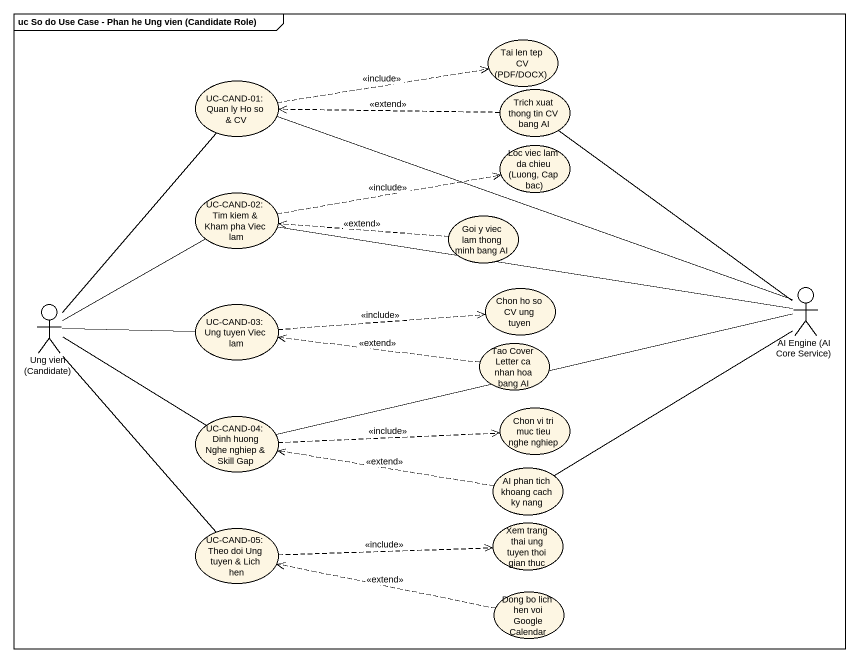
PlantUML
@startuml
mainframe uc So do Use Case - Phan he Ung vien (Candidate Role)
usecase "Tai len tep CV (PDF/DOCX)" as Tai_len_tep_CV_PDF_DOCX
usecase "UC-CAND-01: Quan ly Ho so & CV" as UC_CAND_01_Quan_ly_Ho_so_CV
usecase "Trich xuat thong tin CV bang AI" as Trich_xuat_thong_tin_CV
usecase "Loc viec lam da chieu (Luong, Cap bac)" as Loc_viec_lam_da_chieu_Luong
usecase "UC-CAND-02: Tim kiem & Kham pha Viec lam" as UC_CAND_02_Tim_kiem_Kham
usecase "Goi y viec lam thong minh bang AI" as Goi_y_viec_lam_thong_minh
actor "Ung vien (Candidate)" as Ung_vien_Candidate
usecase "UC-CAND-03: Ung tuyen Viec lam" as UC_CAND_03_Ung_tuyen_Viec
usecase "Chon ho so CV ung tuyen" as Chon_ho_so_CV_ung_tuyen
actor "AI Engine (AI Core Service)" as AI_Engine_AI_Core_Service
usecase "Tao Cover Letter ca nhan hoa bang AI" as Tao_Cover_Letter_ca_nhan
usecase "UC-CAND-04: Dinh huong Nghe nghiep & Skill Gap" as UC_CAND_04_Dinh_huong_Nghe
usecase "Chon vi tri muc tieu nghe nghiep" as Chon_vi_tri_muc_tieu_nghe
usecase "AI phan tich khoang cach ky nang" as AI_phan_tich_khoang_cach_ky
usecase "UC-CAND-05: Theo doi Ung tuyen & Lich hen" as UC_CAND_05_Theo_doi_Ung
usecase "Xem trang thai ung tuyen thoi gian thuc" as Xem_trang_thai_ung_tuyen
usecase "Dong bo lich hen voi Google Calendar" as Dong_bo_lich_hen_voi_Google
UC_CAND_01_Quan_ly_Ho_so_CV .right.> Tai_len_tep_CV_PDF_DOCX : <<include>>
Trich_xuat_thong_tin_CV .left.> UC_CAND_01_Quan_ly_Ho_so_CV : <<extend>>
UC_CAND_02_Tim_kiem_Kham .right.> Loc_viec_lam_da_chieu_Luong : <<include>>
Goi_y_viec_lam_thong_minh .left.> UC_CAND_02_Tim_kiem_Kham : <<extend>>
Ung_vien_Candidate -up- UC_CAND_01_Quan_ly_Ho_so_CV
Ung_vien_Candidate -up- UC_CAND_02_Tim_kiem_Kham
Ung_vien_Candidate -right- UC_CAND_03_Ung_tuyen_Viec
Ung_vien_Candidate -right- UC_CAND_04_Dinh_huong_Nghe
Ung_vien_Candidate -- UC_CAND_05_Theo_doi_Ung
UC_CAND_03_Ung_tuyen_Viec .right.> Chon_ho_so_CV_ung_tuyen : <<include>>
AI_Engine_AI_Core_Service -left- UC_CAND_01_Quan_ly_Ho_so_CV
AI_Engine_AI_Core_Service -up- Trich_xuat_thong_tin_CV
AI_Engine_AI_Core_Service -left- UC_CAND_02_Tim_kiem_Kham
AI_Engine_AI_Core_Service -left- UC_CAND_04_Dinh_huong_Nghe
AI_Engine_AI_Core_Service -left- AI_phan_tich_khoang_cach_ky
Tao_Cover_Letter_ca_nhan .left.> UC_CAND_03_Ung_tuyen_Viec : <<extend>>
UC_CAND_04_Dinh_huong_Nghe .right.> Chon_vi_tri_muc_tieu_nghe : <<include>>
AI_phan_tich_khoang_cach_ky .left.> UC_CAND_04_Dinh_huong_Nghe : <<extend>>
UC_CAND_05_Theo_doi_Ung .right.> Xem_trang_thai_ung_tuyen : <<include>>
Dong_bo_lich_hen_voi_Google .left.> UC_CAND_05_Theo_doi_Ung : <<extend>>
@enduml
